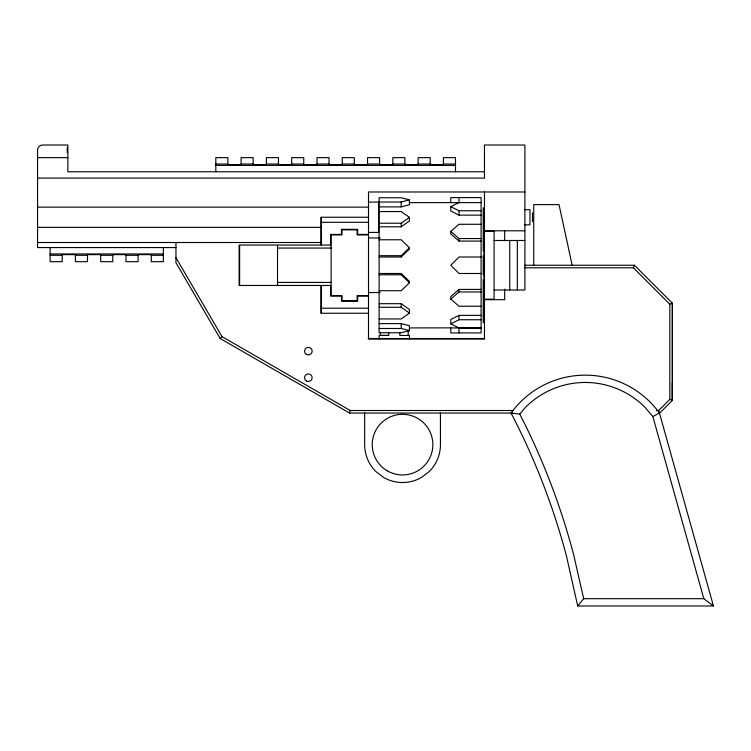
<?xml version="1.0" encoding="UTF-8"?>
<svg xmlns="http://www.w3.org/2000/svg" width="751" height="751" viewBox="0 0 751 751"><rect width="100%" height="100%" fill="white"/><g stroke="black" fill="none" stroke-linecap="round" stroke-linejoin="round"><path stroke-width="1.13" d="M215.809 171.744L215.809 157.644L227.882 157.644L227.882 164.713L241.099 164.713L241.099 157.644L253.171 157.644L253.171 164.713L266.389 164.713L266.389 157.644L278.461 157.644L278.461 164.713L291.679 164.713L291.679 157.644L303.751 157.644L303.751 164.713L316.969 164.713L316.969 157.644L329.041 157.644L329.041 164.713L342.259 164.713L342.259 157.644L354.331 157.644L354.331 164.713L367.549 164.713L367.549 157.644L379.621 157.644L379.621 164.713L392.829 164.713L392.829 157.644L404.911 157.644L404.911 164.713L418.119 164.713L418.119 157.644L430.201 157.644L430.201 164.713L443.409 164.713L443.409 157.644L455.491 157.644L455.491 171.772M321.175 217.246L321.146 245.042L321.146 217.246L368.516 217.246M321.146 313.251L321.146 285.464L321.146 313.251L368.516 313.251M524.902 267.797L633.393 267.797L669.808 304.202L669.808 399.363L658.665 410.506L659.716 413.05L672.352 400.414L672.352 303.151L634.454 265.253L524.902 265.253M672.352 382.728L672.352 400.414L669.808 399.363M175.95 242.507L175.95 262.719L220.165 338.513L349.572 413.05L350.248 410.506L513.111 410.506M633.393 267.797L634.454 265.253M577.697 605.982L583.687 598.688L703.828 598.688L713.45 605.982L577.697 605.982L566.451 556.031A690.939 690.939 0 0 0 511.055 413.05A91.575 91.575 0 0 1 659.444 413.05L713.45 605.982M511.694 414.308L511.055 413.05L519.758 414.083L525.578 407.249A84.253 84.253 0 0 1 644.931 407.249L652.854 416.561L703.828 598.688M220.165 338.513L222.024 336.645L350.248 410.506M379.124 255.697L401.203 255.697L409.445 247.736L401.203 239.766L379.124 239.766M379.124 257.002L401.203 257.002L409.445 249.041L409.445 247.736M379.124 273.495L401.203 273.495L409.445 281.456L409.445 282.761L401.203 290.731L379.124 290.731M481.1 241.08L459.021 241.08L450.778 233.936L450.778 231.411L459.021 224.277L481.1 224.277M481.1 289.417L459.021 289.417L450.778 296.561L450.778 299.086L459.021 306.23L481.1 306.23M450.778 299.086L459.021 291.951L481.1 291.951M379.124 223.225L401.203 223.225L409.445 217.396L401.203 211.566L379.124 211.566M379.124 226.802L401.203 226.802L409.445 220.972L409.445 217.396M379.124 303.695L401.203 303.695L409.445 309.525L409.445 313.101L401.203 318.931L379.124 318.931M652.854 416.561L659.444 413.05M481.1 215.143L459.021 215.143L450.778 211.022L450.778 206.638L459.021 202.517M481.1 315.354L459.021 315.382L450.778 319.504L450.778 323.859L459.021 327.98L481.1 327.868M450.778 323.859L459.021 319.738L481.1 319.738M669.808 304.202L672.352 303.151L672.352 400.414M379.124 202.019L401.203 202.019L409.445 199.879L409.445 204.76L401.203 206.891L379.124 206.891M379.124 323.606L401.203 323.606L409.445 325.737L409.445 330.618L401.203 332.749L379.124 332.749L379.124 197.748L401.203 197.748L409.445 199.879M37.55 157.644L67.872 157.644M215.809 164.037L227.882 164.037M241.099 164.037L253.171 164.037M266.389 164.037L278.461 164.037M291.679 164.037L303.751 164.037M316.969 164.037L329.041 164.037M342.259 164.037L354.331 164.037M367.549 164.037L379.621 164.037M392.829 164.037L404.911 164.037M418.119 164.037L430.201 164.037M443.409 164.037L455.491 164.037M215.809 165.38L455.491 165.38M484.479 171.772L67.872 171.772L67.872 145.018L42.6 145.018A5.05 5.05 0 0 0 37.55 150.069L37.55 247.567L175.95 247.567M37.55 178.09L484.479 178.09L484.479 145.018L524.902 145.018L524.902 290.008L494.083 290.008M524.902 191.984L368.516 191.984L368.516 234.425L357.645 234.425L357.654 229.337L341.48 229.337L341.48 234.425L330.618 234.425L330.618 245.042L239.109 245.042L239.109 285.464L330.618 285.464M368.516 202.085L378.626 202.085L378.626 232.406L368.516 232.406M409.295 202.629L481.1 202.629M37.55 207.145L368.516 207.145M524.433 209.67L529.962 209.67L529.962 224.821L524.433 224.821M450.778 206.638L459.021 210.768L481.1 210.768M321.175 222.296L368.516 222.296M37.55 227.356L321.146 227.356M524.902 230.801L484.479 230.801L484.479 191.984M368.516 237.964L380.203 237.964M450.778 231.411L459.021 238.555L481.1 238.555M494.083 240.489L524.902 240.489M37.55 242.507L321.146 242.507M277.513 248.065L331.416 248.065M50.129 253.96L163.371 253.96M50.129 255.293L62.211 255.293M75.419 255.293L87.501 255.293M100.709 255.293L112.791 255.293M125.999 255.293L138.081 255.293M151.289 255.293L163.371 255.293M481.1 257.002L459.021 257.002L450.778 265.253L459.021 273.495L481.1 273.495M379.124 274.8L401.203 274.8L409.445 282.761M277.513 282.432L331.416 282.432M368.516 292.533L380.203 292.533M379.124 307.272L401.203 307.272L409.445 313.101M321.146 308.201L368.516 308.201M409.276 327.905L450.778 327.868M481.1 327.98L450.778 327.924L450.778 332.928L481.1 332.928L481.1 197.579L450.778 197.579L450.778 202.629M379.124 328.487L401.203 328.487L409.445 330.618M388.708 332.421L388.708 335.453L379.124 335.453L379.124 339.02M368.15 339.02L484.77 339.02M656.318 410.506L658.665 410.506M349.572 413.05L512.266 413.05M388.708 335.453L380.391 335.425L380.391 332.411M175.95 257.668L222.024 336.645M519.758 414.083L525.315 425.066A698.242 698.242 0 0 1 573.511 554.163L583.687 598.688M572.178 265.272L559.016 204.61L533.745 204.61L533.745 265.394M532.487 212.824L532.487 221.667M517.326 240.489L517.326 290.008M509.751 240.489L509.751 290.008M504.691 230.801L504.691 240.142M504.691 289.191L504.691 299.696L484.479 299.696L484.479 338.513L368.516 338.513L368.506 296.072L357.654 296.072L357.654 301.16L341.48 301.16L341.48 296.072L330.618 296.072L330.609 285.464M483.973 208.356L483.973 322.141M483.268 207.642L483.268 250.853M483.268 255.65L483.268 274.847M483.268 279.654L483.268 322.855M459.021 197.579L459.021 202.629M459.021 210.768L459.021 215.143M459.021 238.555L459.021 241.08M459.021 289.417L459.021 291.951M459.021 315.382L459.021 319.738M459.021 327.924L459.021 332.928M440.443 412.543L440.443 444.63A37.897 37.897 0 0 1 429.337 471.421L421.489 477.448A37.897 37.897 0 0 1 383.592 477.448L375.744 471.421A37.897 37.897 0 0 1 364.648 444.63L364.648 412.543M409.445 339.02L409.445 335.453L399.87 335.453L399.87 332.421M408.178 330.393L408.178 335.453M401.203 202.019L401.203 206.891M401.203 223.225L401.203 226.802M401.203 255.697L401.203 257.002M401.203 273.495L401.203 274.8M401.203 303.695L401.203 307.272M401.203 323.606L401.203 328.487M277.513 245.539L277.513 284.958M239.616 245.539L239.616 284.958M163.371 247.567L163.371 261.686L151.289 261.686L151.289 254.627L138.081 254.627L138.081 261.686L125.999 261.686L125.999 254.627L112.791 254.627L112.791 261.686L100.709 261.686L100.709 254.627L87.501 254.627L87.501 261.686L75.419 261.686L75.419 254.627L62.211 254.627L62.211 261.686L50.129 261.686L50.129 247.567M67.233 147.543L67.233 152.594M357.147 229.844L341.977 229.844L341.987 234.932L331.116 234.932L331.116 295.565L341.987 295.565L341.987 300.653L357.147 300.653L357.147 295.565L368.516 295.565L368.516 234.932L357.138 234.932L357.147 229.844M494.083 231.308L484.479 231.308L484.479 299.189L494.083 299.189L494.083 231.308M306.474 380.954A3.793 3.793 0 0 0 312.153 377.678A3.793 3.793 0 0 0 306.474 374.392A3.793 3.793 0 0 0 306.474 380.954M306.474 354.434A3.793 3.793 0 0 0 312.153 351.149A3.793 3.793 0 0 0 306.474 347.863A3.793 3.793 0 0 0 306.474 354.434M387.385 470.886A30.322 30.322 0 0 0 432.858 444.63A30.322 30.322 0 0 0 387.385 418.373A30.322 30.322 0 0 0 387.385 470.886"/></g></svg>
